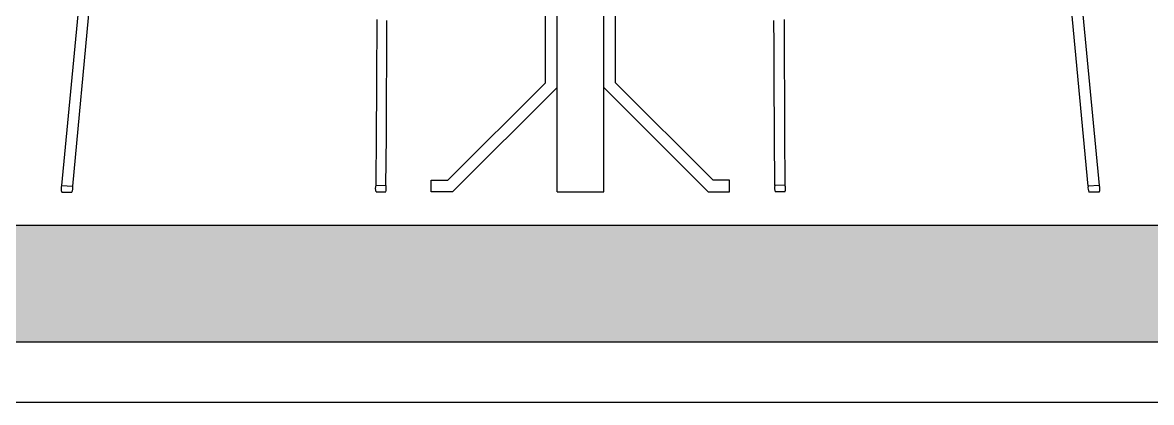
# Model space of a CAD drawing. Header units: millimetres. Extents: x -17017 to 2697, y 1903 to 18260.
# Drawn here: x -16982.1715 to -16981.7846, y 18252.9569 to 18253.0872 of the extents above; entities that cross this region are included whole.
import ezdxf

# ---------------------------------------------------------------- set-up
doc = ezdxf.new("R2010")
doc.units = ezdxf.units.MM
doc.layers.add('55', color=7, linetype='Continuous')
doc.layers.add('OP-MOB-MOVIL', color=8, linetype='Continuous')

# ---------------------------------------------------------------- blocks, each defined once
blk = doc.blocks.new('mesas y sillas de cafeteria')
for p, q in [((50.337, -14.9314), (50.337, -14.2514)), ((50.417, -14.9314), (50.417, -14.2514)), ((49.4881, -14.9319), (49.5057, -14.9319)), ((50.0265, -14.9199), (50.0438, -14.9204)), ((50.0267, -14.9314), (50.0436, -14.9314)), ((50.337, -14.9314), (50.417, -14.9314)), ((50.7274, -14.9199), (50.7101, -14.9204)), ((50.7273, -14.9314), (50.7104, -14.9314)), ((51.2658, -14.9319), (51.2482, -14.9319))]:
    blk.add_line(p, q)
for points in [[(50.337, -14.7525), (50.158, -14.9314), (50.1214, -14.9314), (50.1214, -14.9114), (50.1497, -14.9114), (50.317, -14.7442), (50.317, -14.2915), (50.1778, -14.2714), (50.179, -14.2514), (50.337, -14.2726)], [(50.417, -14.7525), (50.596, -14.9314), (50.6325, -14.9314), (50.6325, -14.9114), (50.6043, -14.9114), (50.437, -14.7442), (50.437, -14.2915), (50.5761, -14.2714), (50.575, -14.2514), (50.417, -14.2726)], [(49.548, -14.2923), (49.488, -14.9203), (49.5072, -14.9215), (49.5655, -14.294)], [(51.206, -14.2923), (51.266, -14.9203), (51.2468, -14.9215), (51.1884, -14.294)], [(50.0281, -14.6358), (50.028, -14.6541), (50.0279, -14.6751), (50.0278, -14.6989), (50.0277, -14.7248), (50.0275, -14.752), (50.0274, -14.7795), (50.0272, -14.8063), (50.0271, -14.8315), (50.0265, -14.9199)], [(50.0438, -14.9204), (50.0444, -14.8363), (50.0444, -14.8265), (50.0445, -14.817), (50.0445, -14.8077), (50.0446, -14.7986), (50.0447, -14.7896), (50.0447, -14.7809), (50.0448, -14.7723), (50.0448, -14.7639), (50.0448, -14.7556), (50.0449, -14.7475), (50.0449, -14.7395), (50.045, -14.7317), (50.045, -14.7242), (50.045, -14.7168), (50.0451, -14.7096), (50.0451, -14.7027), (50.0451, -14.6961), (50.0452, -14.6896), (50.0452, -14.6834), (50.0452, -14.6775), (50.0452, -14.6717), (50.0453, -14.6662), (50.0453, -14.6609), (50.0453, -14.6558), (50.0453, -14.6509), (50.0453, -14.6462), (50.0454, -14.6417), (50.0454, -14.6374)], [(50.7101, -14.9204), (50.7096, -14.8363), (50.7095, -14.8265), (50.7095, -14.817), (50.7094, -14.8077), (50.7093, -14.7986), (50.7093, -14.7896), (50.7092, -14.7809), (50.7092, -14.7723), (50.7091, -14.7639), (50.7091, -14.7556), (50.7091, -14.7475), (50.709, -14.7395), (50.709, -14.7317), (50.7089, -14.7242), (50.7089, -14.7168), (50.7089, -14.7096), (50.7088, -14.7027), (50.7088, -14.6961), (50.7088, -14.6896), (50.7088, -14.6834), (50.7087, -14.6775), (50.7087, -14.6717), (50.7087, -14.6662), (50.7087, -14.6609), (50.7086, -14.6558), (50.7086, -14.6509), (50.7086, -14.6462), (50.7086, -14.6417), (50.7086, -14.6374)], [(50.7258, -14.6358), (50.7259, -14.6541), (50.726, -14.6751), (50.7261, -14.6989), (50.7263, -14.7248), (50.7264, -14.752), (50.7266, -14.7795), (50.7267, -14.8063), (50.7269, -14.8315), (50.7274, -14.9199)]]:
    blk.add_lwpolyline(points)
for centre, radius, start, end in [((49.5031, -14.9259), 0.0161, 159.6541, 201.7085), ((49.49, -14.9244), 0.0174, 334.4224, 9.3889), ((50.0416, -14.9255), 0.0161, 159.6541, 201.7085), ((50.0208, -14.9254), 0.0236, 345.1065, 12.1566), ((50.7332, -14.9254), 0.0236, 167.8434, 194.8935), ((50.7123, -14.9255), 0.0161, 338.2915, 20.3459), ((51.2639, -14.9244), 0.0174, 170.6111, 205.5776), ((51.2509, -14.9259), 0.0161, 338.2915, 20.3459)]:
    blk.add_arc(centre, radius, start, end)

msp = doc.modelspace()

# ---------------------------------------------------------------- hatches: boundary and pattern name
at = {"layer": '55', "linetype": 'ByBlock'}
h = msp.add_hatch(dxfattribs=at)
h.set_pattern_fill('AR-SAND', color=256, scale=0.0009)
h.set_pattern_definition([(37.5, (-17776.606695, 17767.421496), (-0.0014400282, 0.0440471914), [0, -0.0347472, 0, -0.038862, 0, -0.0371475]), (7.5, (-17776.606695, 17767.421496), (0.0404570955, 0.064514259), [0, -0.0187452, 0, -0.0313182, 0, -0.0120015]), (327.5, (-17776.634813, 17767.421496), (0.0711893133, 0.0001293466), [0, -0.01143, 0, -0.041148, 0, -0.053721]), (317.5, (-17776.634813, 17767.421496), (0.0687200807, 0.020063639), [0, -0.005715, 0, -0.0269748, 0, -0.030861])])
h.paths.add_polyline_path([(-16972.06209, 18253.01758), (-16974.90864, 18253.01758), (-16974.90864, 18253.01717), (-16974.92164, 18253.01717), (-16974.96224, 18253.01717), (-16974.96224, 18253.01717), (-16974.97524, 18253.01717), (-16980.14884, 18253.01758), (-16982.85755, 18253.01758), (-16982.85755, 18253.01717), (-16982.87055, 18253.01717), (-16982.91115, 18253.01717), (-16982.91115, 18253.01717), (-16982.92414, 18253.01717), (-16985.7707, 18253.01758), (-16985.7707, 18252.97758), (-16977.68395, 18252.97758), (-16972.06209, 18252.97758)])

# ---------------------------------------------------------------- linework, layer by layer
for p, q in [((-16977.68395, 18253.01758), (-16985.7707, 18253.01758)), ((-16972.06209, 18252.97758), (-16985.7707, 18252.97758)), ((-16972.06209, 18252.95685), (-16985.7707, 18252.95685))]:
    msp.add_line(p, q, dxfattribs=at)

# ---------------------------------------------------------------- block references
at = {"layer": 'OP-MOB-MOVIL', "xscale": 0.2, "yscale": 0.2, "zscale": 0.2}
msp.add_blockref('mesas y sillas de cafeteria', (-16992.0557, 18256.01537), dxfattribs=at)

doc.saveas('drawing.dxf')
